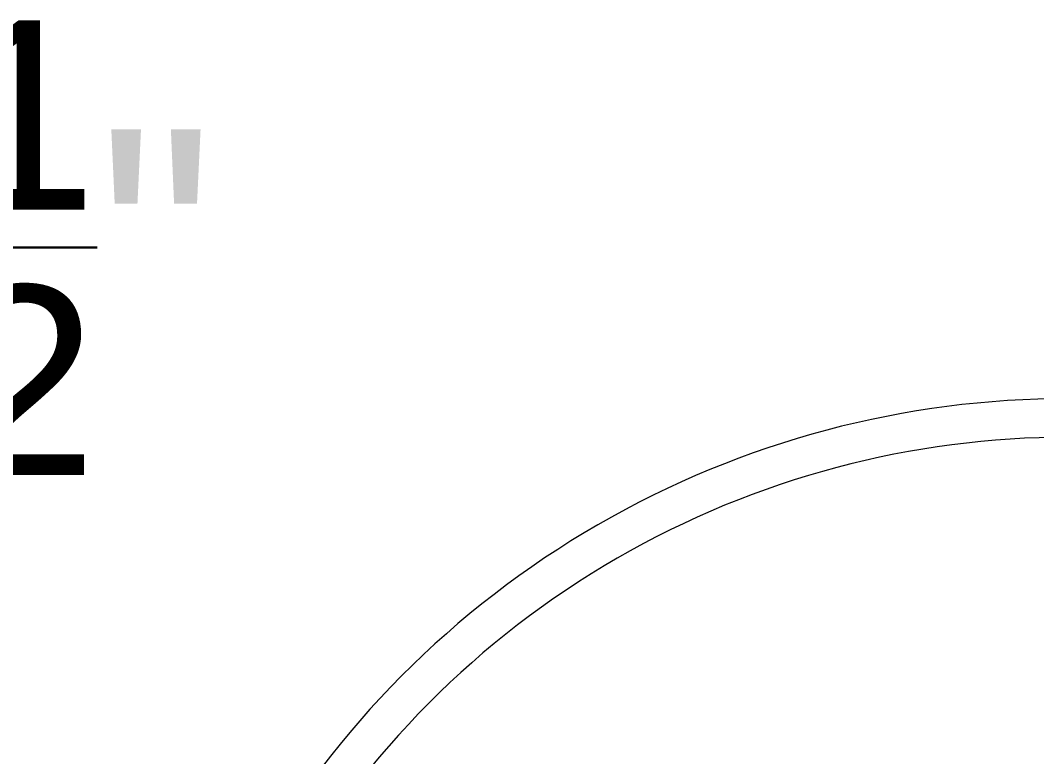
# Model space of a CAD drawing. Header units: inches. Extents: x 3324238 to 135265466, y -1036581 to 20094598.
# Drawn here: x 3353715.51 to 3353728.39, y -519018.68 to -519009.35 of the extents above; entities that cross this region are included whole.
import ezdxf

# ---------------------------------------------------------------- set-up
doc = ezdxf.new("R2010")
doc.units = ezdxf.units.IN
doc.header["$MEASUREMENT"] = 0
doc.header["$PDMODE"] = 3
doc.layers.add('FURNITURE', color=32, linetype='Continuous', lineweight=13)
doc.layers.add('PDF_Geometry', color=7, linetype='Continuous')
doc.styles.add('The Thakors 3 inches', font='arial.ttf', dxfattribs={"height": 3})
doc.dimstyles.new('The Thakors 3 inches', dxfattribs={"dimtxt": 3, "dimasz": 1, "dimexe": 0.179993, "dimexo": 0.0625, "dimgap": 0.089996, "dimtad": 0, "dimzin": 0, "dimdsep": 46, "dimlunit": 4, "dimtxsty": 'The Thakors 3 inches', "dimblk": 'ARCHTICK', "dimcen": 0.089996, "dimclrd": 5, "dimclre": 5, "dimclrt": 1, "dimadec": 0, "dimazin": 0, "dimtfac": 0.799988, "dimtofl": 0, "dimtmove": 1, "dimatfit": 3, "dimfxl": 1, "dimtolj": 1, "dimtzin": 0, "dimlwd": 5, "dimlwe": 13, "dimarcsym": 0})

# ---------------------------------------------------------------- blocks, each defined once
blk = doc.blocks.new('_ArchTick')
at = {"color": 0, "linetype": 'ByBlock', "const_width": 0.15}
blk.add_lwpolyline([(-0.5, -0.5), (0.5, 0.5)], dxfattribs=at)
blk = doc.blocks.new('*D324')
at = {"layer": 'Defpoints', "color": 0, "lineweight": 30, "transparency": 16777216}
for p in [(3353713.328, -519015.422), (3353713.811, -519015.351), (3353713.811, -519015.422)]:
    blk.add_point(p, dxfattribs=at)
at = {"layer": 'FURNITURE', "color": 5, "lineweight": 5, "transparency": 16777216}
for p, q in [((3353713.569, -519015.351), (3353714.507, -519012.226)), ((3353714.507, -519012.226), (3353714.687, -519012.226)), ((3353713.328, -519015.351), (3353713.811, -519015.351))]:
    blk.add_line(p, q, dxfattribs=at)
at = {"layer": 'FURNITURE', "color": 5, "lineweight": 13, "transparency": 16777216}
for p, q in [((3353713.328, -519015.36), (3353713.328, -519015.171)), ((3353713.811, -519015.36), (3353713.811, -519015.171))]:
    blk.add_line(p, q, dxfattribs=at)
at = {"layer": 'FURNITURE', "color": 5, "lineweight": 5, "transparency": 16777216, "rotation": 180}
blk.add_blockref('_ArchTick', (3353713.328, -519015.351), dxfattribs=at)
at = {"layer": 'FURNITURE', "color": 5, "lineweight": 5, "transparency": 16777216}
blk.add_blockref('_ArchTick', (3353713.811, -519015.351), dxfattribs=at)
at = {"layer": 'FURNITURE', "color": 1, "lineweight": 30, "transparency": 16777216, "insert": (3353716.298, -519012.226), "char_height": 3, "attachment_point": 5, "style": 'The Thakors 3 inches'}
blk.add_mtext('\\A1;{\\H0.799988x;\\S1/2;}"', dxfattribs=at)

msp = doc.modelspace()

# ---------------------------------------------------------------- linework, layer by layer
at = {"layer": 'PDF_Geometry', "color": 32, "lineweight": 13, "true_color": 0xdd6e00}
msp.add_lwpolyline([(3353740.239, -519026.072, 1.00015), (3353717.356, -519026.072), (3353717.356, -519077.073)], format="xyb", dxfattribs=at)
msp.add_arc((3353728.797, -519026.064), 11.925, 359.9618, 180.0382, dxfattribs=at)

# ---------------------------------------------------------------- dimensions: what is measured, and where the dimension line sits
at = {"layer": 'FURNITURE', "lineweight": 30}
dim = msp.add_linear_dim(base=(3353713.811, -519015.351), p1=(3353713.328, -519015.422), p2=(3353713.811, -519015.422), dimstyle='The Thakors 3 inches', dxfattribs=at)
dim.commit()
dim.dimension.update_dxf_attribs({"geometry": '*D324', "text_midpoint": (3353714.777, -519012.226)})

doc.saveas('drawing.dxf')
